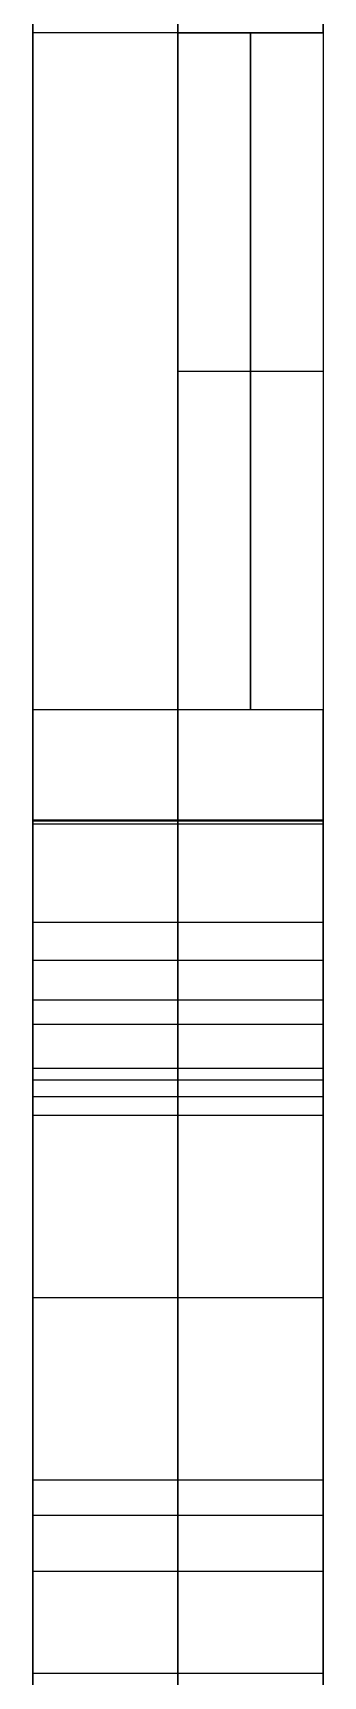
# Model space of a CAD drawing. Extents: x 584 to 852, y -43768 to -40231.
# Drawn here: x 802.5 to 820.5, y -41075.3 to -40973.4 of the extents above; entities that cross this region are included whole.
import ezdxf

# ---------------------------------------------------------------- set-up
doc = ezdxf.new("R2010")
doc.units = 0
doc.layers.add('ENDS', color=40, linetype='CONTINUOUS')

# ---------------------------------------------------------------- blocks, each defined once
blk = doc.blocks.new('SKYLARK200_END-XXS-1')
at = {"layer": 'ENDS'}
for p, q in [((-50, 3250.03, 141), (-50, 2668.03, 141)), ((-32, 3250.03, 141), (-32, 2668.03, 141)), ((-50, 2827.61, 282), (-50, 2686, 282)), ((-50, 2827.61, 264), (-50, 2686, 264)), ((-50, 2827.61, 273), (-50, 2686, 273)), ((-50, 2812.13, 226), (-50, 2734.13, 226)), ((-50, 2734.13, 56), (-50, 2812.13, 56)), ((-41, 2734.13, 56), (-41, 2812.13, 56)), ((-41, 2812.13, 226), (-41, 2734.13, 226)), ((-32, 2812.13, 226), (-32, 2794.13, 226)), ((-32, 2794.13, 56), (-32, 2812.13, 56)), ((-32, 2794.13, 56), (-50, 2794.13, 56)), ((-41, 2794.13, 226), (-50, 2794.13, 226)), ((-41, 2794.13, 56), (-32, 2794.13, 56)), ((-41, 2794.13, 56), (-41, 2752.13, 56)), ((-41, 2752.13, 226), (-41, 2794.13, 226)), ((-41, 2794.13, 226), (-32, 2794.13, 226)), ((-41, 2754.94, 66.5), (-41, 2791.31, 66.5)), ((-41, 2754.94, 215.5), (-41, 2791.31, 215.5)), ((-32, 2773.13, 77), (-41, 2773.13, 77)), ((-41, 2773.13, 56), (-41, 2773.13, 77)), ((-32, 2773.13, 205), (-41, 2773.13, 205)), ((-41, 2773.13, 226), (-41, 2773.13, 205)), ((-50, 2756.8, 282), (-50, 2756.8, 264)), ((-41, 2752.13, 56), (-50, 2752.13, 56)), ((-41, 2752.13, 226), (-50, 2752.13, 226)), ((-32, 2752.13, 56), (-41, 2752.13, 56)), ((-32, 2752.13, 226), (-41, 2752.13, 226)), ((-32, 2734.13, 56), (-32, 2752.13, 56)), ((-32, 2752.13, 226), (-32, 2734.13, 226)), ((-32, 2745.28, 282), (-50, 2745.28, 282)), ((-50, 2745.28, 282), (-50, 2732.62, 282)), ((-32, 2745.28, 0), (-50, 2745.28, 0)), ((-50, 2732.62, 0), (-50, 2745.28, 0)), ((-32, 2745.22, 281.13), (-50, 2745.22, 281.13)), ((-32, 2745.22, 0.87), (-50, 2745.22, 0.87)), ((-41, 2745.28, 282), (-41, 2732.62, 282)), ((-41, 2732.62, 0), (-41, 2745.28, 0)), ((-32, 2745.28, 282), (-32, 2732.62, 282)), ((-32, 2732.62, 0), (-32, 2745.28, 0)), ((-32, 2745.03, 280.28), (-50, 2745.03, 280.28)), ((-50, 2728.13, 232), (-50, 2745.03, 280.28)), ((-32, 2745.03, 1.72), (-50, 2745.03, 1.72)), ((-50, 2745.03, 1.72), (-50, 2728.13, 50)), ((-41, 2728.13, 232), (-41, 2745.03, 280.28)), ((-41, 2745.03, 1.72), (-41, 2728.13, 50)), ((-32, 2728.13, 232), (-32, 2745.03, 280.28)), ((-32, 2745.03, 1.72), (-32, 2728.13, 50)), ((-32, 2738.95, 282), (-50, 2738.95, 282)), ((-32, 2738.95, 0), (-50, 2738.95, 0)), ((-32, 2736.58, 256.14), (-50, 2736.58, 256.14)), ((-32, 2736.58, 25.86), (-50, 2736.58, 25.86)), ((-32, 2734.13, 226), (-50, 2734.13, 226)), ((-32, 2734.13, 56), (-50, 2734.13, 56)), ((-32, 2732.62, 282), (-50, 2732.62, 282)), ((-32, 2732.62, 0), (-50, 2732.62, 0)), ((-32, 2729.89, 227.76), (-50, 2729.89, 227.76)), ((-32, 2729.89, 54.24), (-50, 2729.89, 54.24)), ((-32, 2729.16, 283.1), (-50, 2729.16, 283.1)), ((-32, 2729.16, -1.1), (-50, 2729.16, -1.1)), ((-32, 2728.13, 232), (-50, 2728.13, 232)), ((-32, 2728.13, 50), (-50, 2728.13, 50)), ((-32, 2726.97, 286), (-50, 2726.97, 286)), ((-32, 2726.97, -4), (-50, 2726.97, -4)), ((-32, 2715.65, 294), (-50, 2715.65, 294)), ((-32, 2715.65, -12), (-50, 2715.65, -12)), ((-32, 2704.34, 286), (-50, 2704.34, 286)), ((-32, 2704.34, -4), (-50, 2704.34, -4)), ((-32, 2702.15, 283.1), (-50, 2702.15, 283.1)), ((-32, 2702.15, -1.1), (-50, 2702.15, -1.1)), ((-32, 2698.68, 282), (-50, 2698.68, 282)), ((-50, 2698.68, 282), (-50, 2686.03, 282)), ((-32, 2698.68, 0), (-50, 2698.68, 0)), ((-50, 2686.03, 0), (-50, 2698.68, 0)), ((-41, 2698.68, 282), (-41, 2686.03, 282)), ((-41, 2686.03, 0), (-41, 2698.68, 0)), ((-32, 2698.68, 282), (-32, 2686.03, 282)), ((-32, 2686.03, 0), (-32, 2698.68, 0)), ((-32, 2692.36, 282), (-50, 2692.36, 282)), ((-32, 2692.36, 0), (-50, 2692.36, 0))]:
    blk.add_line(p, q, dxfattribs=at)
at = {"layer": 'ENDS', "extrusion": (-1, 0, 0)}
for centre, radius, start, end in [((-2773.13, 56, 41), 21, 0, 180), ((-2773.13, 226, 41), 21, 180, 0), ((-2773.13, 226, 32), 21, 180, 0), ((-2734.13, 232, 50), 6, 270, 360), ((-2734.13, 50, 50), 6, 0, 90), ((-2734.13, 232, 41), 6, 270, 360), ((-2734.13, 50, 41), 6, 0, 90), ((-2734.13, 232, 32), 6, 270, 360), ((-2734.13, 50, 32), 6, 0, 90), ((-2732.62, 288, 50), 6, 270, 340.5288), ((-2732.62, -6, 50), 6, 19.4712, 90), ((-2732.62, 288, 41), 6, 270, 340.5288), ((-2732.62, -6, 41), 6, 19.4712, 90), ((-2732.62, 288, 32), 6, 270, 340.5288), ((-2732.62, -6, 32), 6, 19.4712, 90), ((-2698.68, 288, 50), 6, 199.4712, 270), ((-2698.68, -6, 50), 6, 90, 160.5288), ((-2698.68, 288, 41), 6, 199.4712, 270), ((-2698.68, -6, 41), 6, 90, 160.5288), ((-2698.68, 288, 32), 6, 199.4712, 270), ((-2698.68, -6, 32), 6, 90, 160.5288)]:
    blk.add_arc(centre, radius, start, end, dxfattribs=at)
at = {"layer": 'ENDS', "extrusion": (1, 0, 0)}
for centre, radius, start, end in [((2773.13, 56, -36.5), 21, 0, 180), ((2773.13, 226, -36.5), 21, 180, 0), ((2773.13, 56, -32), 21, 360, 180), ((2739.28, 282, -50), 6, 343.3771, 360), ((2739.28, 0, -50), 6, 360, 16.6229), ((2739.28, 282, -41), 6, 343.3771, 360), ((2739.28, 0, -41), 6, 0, 16.6229), ((2739.28, 282, -32), 6, 343.3771, 0), ((2739.28, 0, -32), 6, 0, 16.6229), ((2715.65, 282, -50), 12, 19.4712, 160.5288), ((2715.65, 0, -50), 12, 199.4712, 340.5288), ((2715.65, 282, -41), 12, 19.4712, 160.5288), ((2715.65, 0, -41), 12, 199.4712, 340.5288), ((2715.65, 282, -32), 12, 19.4712, 160.5288), ((2715.65, 0, -32), 12, 199.4712, 340.5288)]:
    blk.add_arc(centre, radius, start, end, dxfattribs=at)

msp = doc.modelspace()

# ---------------------------------------------------------------- block references
at = {"layer": 'ENDS'}
msp.add_blockref('SKYLARK200_END-XXS-1', (852.49, -43767.53, 18), dxfattribs=at)

doc.saveas('drawing.dxf')
